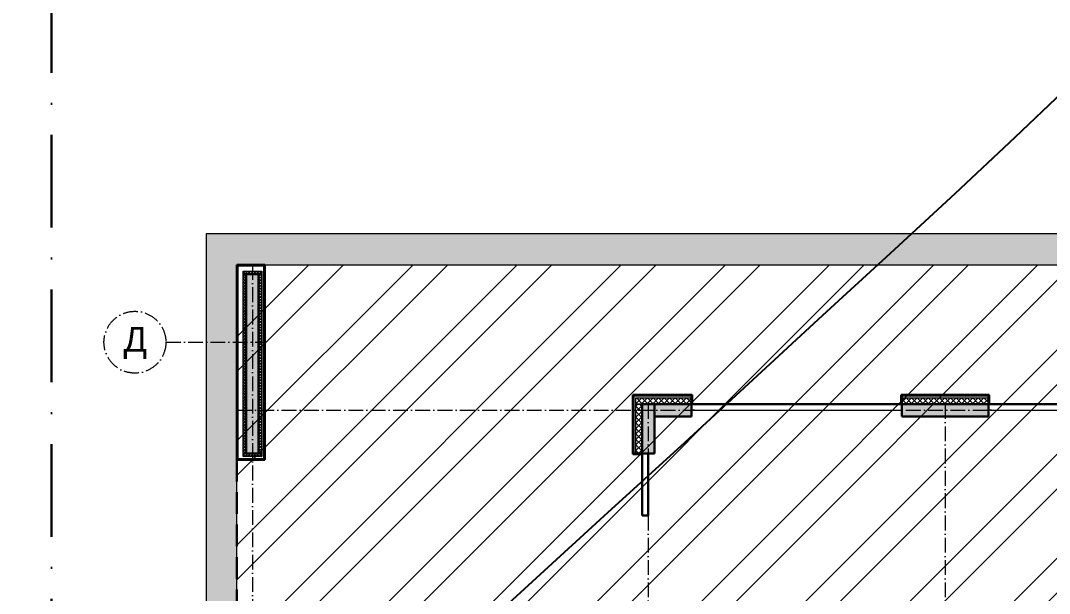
# Model space of a CAD drawing. Header units: millimetres. Extents: x 1353783 to 6492029790, y -7276956 to -512500.
# Drawn here: x 9990463 to 9993790, y -2841484 to -2839631 of the extents above; entities that cross this region are included whole.
import ezdxf

# ---------------------------------------------------------------- set-up
doc = ezdxf.new("R2010")
doc.units = ezdxf.units.MM
for name, pattern in [('( Dashed )', [0.75, 0.5, -0.25]), ('482 Границы районов', [5, 3, -1, 0, -1]), ('ACAD_ISO10W100', [18, 12, -3, 0, -3]), ('CONTI', [0]), ('осевая', [50.8, 31.75, -6.35, 6.35, -6.35])]:
    doc.linetypes.add(name, pattern=pattern)
doc.layers.get('0').update_dxf_attribs({"lineweight": 5})
for name, color, linetype, lineweight in [('!A-DIAFRAGM типовой', 142, 'Continuous', 0), ('7земля', 7, 'Continuous', 30), ('DIAFRAGM', 46, 'Continuous', 30), ('INSULATION', 81, 'Continuous', 5), ('Ар-окна', 5, 'Continuous', 9), ('ГП-Граница учасика ИЖС', 3, 'Continuous', 5), ('ГП-Тратуар', 3, 'Continuous', 5), ('ГР.УЧ', 12, 'ограждение1', 40), ('оси', 231, 'осевая', 9)]:
    doc.layers.add(name, color=color, linetype=linetype, lineweight=lineweight)
for name, color, linetype in [('GORIZUNKNOWN', 32, 'CONTI'), ('Заливка', 7, 'Continuous'), ('РЕЛЬЕФ', 7, 'CONTI')]:
    doc.layers.add(name, color=color, linetype=linetype)
doc.styles.add('GOST Common', font='', dxfattribs={"height": 3})
doc.styles.get('GOST Common').set_extended_font_data('GOST Common')
doc.linetypes.add('ограждение1', pattern='A,6.35,-2.54,[133,ltypeshp.shx,S=2.54,R=0,X=-2.54,Y=0],-2.54,25.4', length=36.83)

# ---------------------------------------------------------------- blocks, each defined once
blk = doc.blocks.new('амвамвам')
at = {"lineweight": 30, "ltscale": 100, "true_color": 0x939598}
h = blk.add_hatch(color=252, dxfattribs=at)
h.dxf.hatch_style = 1
h.paths.add_polyline_path([(9923280, -3620392), (9923280, -3620892), (9918930, -3620892), (9918930, -3620392)], flags=17)
h.paths.add_polyline_path([(9926080, -3620392), (9926080, -3620892), (9937530, -3620892), (9937530, -3605992), (9912030, -3605992), (9911530, -3605992), (9911530, -3623392), (9912030, -3623392), (9912030, -3606492), (9937030, -3606492), (9937030, -3620392)])
at = {"color": 251, "lineweight": 15, "ltscale": 100, "true_color": 0x636466}
blk.add_lwpolyline([(9926080, -3620392), (9926080, -3620892), (9937530, -3620892), (9937530, -3605992), (9912030, -3605992), (9911530, -3605992), (9911530, -3623392), (9912030, -3623392), (9912030, -3606492), (9937030, -3606492), (9937030, -3620392)], close=True, dxfattribs=at)
blk = doc.blocks.new('ТИП-3')
at = {"layer": '!A-DIAFRAGM типовой', "lineweight": 0, "ltscale": 100, "true_color": 0x000000}
h = blk.add_hatch(color=18, dxfattribs=at)
h.dxf.hatch_style = 1
h.paths.add_polyline_path([(10363114, -2871481), (10363314, -2871481), (10363314, -2868581), (10363114, -2868581)])
h = blk.add_hatch(color=18, dxfattribs=at)
h.dxf.hatch_style = 1
h.paths.add_polyline_path([(10369514, -2871481), (10369714, -2871481), (10369714, -2870681), (10369514, -2870681)])
h = blk.add_hatch(color=18, dxfattribs=at)
h.dxf.hatch_style = 1
h.paths.add_polyline_path([(10369714, -2870681), (10369714, -2870881), (10370314, -2870881), (10370314, -2870681)])
h = blk.add_hatch(color=18, dxfattribs=at)
h.dxf.hatch_style = 1
h.paths.add_polyline_path([(10373714, -2870681), (10373714, -2870881), (10375114, -2870881), (10375114, -2870681)])
at = {"layer": '7земля', "color": 18, "lineweight": 30, "ltscale": 100, "true_color": 0x000000}
for p, q in [((10362964, -2868431), (10363414, -2868431)), ((10362964, -2871581), (10362964, -2868431)), ((10362974, -2868441), (10363404, -2868441)), ((10362974, -2871571), (10362974, -2868441)), ((10363404, -2868441), (10363404, -2871571)), ((10363414, -2868431), (10363414, -2871581)), ((10370324, -2870531), (10369364, -2870531)), ((10369364, -2870531), (10369364, -2871491)), ((10370314, -2870541), (10369374, -2870541)), ((10369374, -2870541), (10369374, -2871481)), ((10370314, -2870681), (10370314, -2870541)), ((10370324, -2870681), (10370324, -2870531)), ((10375124, -2870531), (10373704, -2870531)), ((10373704, -2870531), (10373704, -2870681)), ((10375114, -2870541), (10373714, -2870541)), ((10373714, -2870541), (10373714, -2870681)), ((10375114, -2870681), (10375114, -2870541)), ((10375124, -2870681), (10375124, -2870531)), ((10370314, -2870681), (10370364, -2870681)), ((10373664, -2870681), (10370364, -2870681)), ((10373714, -2870681), (10373664, -2870681)), ((10375114, -2870681), (10375164, -2870681)), ((10377964, -2870681), (10375164, -2870681)), ((10369364, -2871491), (10369514, -2871491)), ((10369374, -2871481), (10369514, -2871481)), ((10369514, -2871531), (10369514, -2871481)), ((10369514, -2871481), (10369614, -2871481)), ((10369514, -2871531), (10369514, -2872431)), ((10369614, -2871481), (10369614, -2871531)), ((10369614, -2872431), (10369614, -2871531)), ((10363414, -2871581), (10362964, -2871581)), ((10363404, -2871571), (10362974, -2871571)), ((10369514, -2872431), (10369514, -2872481)), ((10369514, -2872481), (10369614, -2872481)), ((10369614, -2872481), (10369614, -2872431))]:
    blk.add_line(p, q, dxfattribs=at)
at = {"layer": '7земля', "color": 18, "linetype": '( Dashed )', "lineweight": 20, "ltscale": 700, "true_color": 0x000000}
blk.add_line((10363414, -2868431), (10387514, -2868431), dxfattribs=at)
at = {"layer": '7земля', "color": 18, "linetype": '( Dashed )', "lineweight": 30, "ltscale": 700, "true_color": 0x000000}
blk.add_line((10362964, -2871581), (10362964, -2874881), dxfattribs=at)
at = {"layer": 'DIAFRAGM', "color": 18, "ltscale": 0.5, "true_color": 0x000000}
for p, q in [((10363314, -2868581), (10363114, -2868581)), ((10363114, -2868581), (10363114, -2871481)), ((10363314, -2871481), (10363314, -2868581)), ((10369714, -2870681), (10369514, -2870681)), ((10369514, -2870681), (10369514, -2871481)), ((10369714, -2871481), (10369714, -2870681)), ((10369714, -2870681), (10369714, -2870881)), ((10370314, -2870681), (10369714, -2870681)), ((10370314, -2870881), (10370314, -2870681)), ((10373714, -2870681), (10373714, -2870881)), ((10375114, -2870681), (10373714, -2870681)), ((10375114, -2870881), (10375114, -2870681)), ((10369714, -2870881), (10370314, -2870881)), ((10373714, -2870881), (10375114, -2870881)), ((10363114, -2871481), (10363314, -2871481)), ((10369514, -2871481), (10369714, -2871481))]:
    blk.add_line(p, q, dxfattribs=at)
at = {"layer": 'INSULATION', "color": 18, "linetype": 'Continuous', "ltscale": 0.5, "true_color": 0x000000}
for p, q in [((10363064, -2868563), (10363096, -2868531)), ((10363064, -2868544), (10363101, -2868581)), ((10363091, -2868581), (10363141, -2868531)), ((10363096, -2868531), (10363146, -2868581)), ((10363136, -2868581), (10363186, -2868531)), ((10363141, -2868531), (10363191, -2868581)), ((10363181, -2868581), (10363231, -2868531)), ((10363186, -2868531), (10363236, -2868581)), ((10363226, -2868581), (10363276, -2868531)), ((10363231, -2868531), (10363281, -2868581)), ((10363271, -2868581), (10363321, -2868531)), ((10363276, -2868531), (10363326, -2868581)), ((10363316, -2868581), (10363364, -2868532)), ((10363321, -2868531), (10363364, -2868574)), ((10363101, -2868581), (10363064, -2868618)), ((10363064, -2868608), (10363114, -2868658)), ((10363114, -2868613), (10363064, -2868663)), ((10363064, -2868653), (10363114, -2868703)), ((10363114, -2868658), (10363064, -2868708)), ((10363064, -2868698), (10363114, -2868748)), ((10363114, -2868703), (10363064, -2868753)), ((10363082, -2868581), (10363114, -2868613)), ((10363351, -2868581), (10363314, -2868618)), ((10363314, -2868608), (10363364, -2868658)), ((10363364, -2868613), (10363314, -2868663)), ((10363314, -2868653), (10363364, -2868703)), ((10363364, -2868658), (10363314, -2868708)), ((10363314, -2868698), (10363364, -2868748)), ((10363364, -2868703), (10363314, -2868753)), ((10363332, -2868581), (10363364, -2868613)), ((10363361, -2868581), (10363364, -2868577)), ((10363064, -2868742), (10363114, -2868792)), ((10363114, -2868748), (10363064, -2868798)), ((10363064, -2868787), (10363114, -2868837)), ((10363114, -2868792), (10363064, -2868842)), ((10363064, -2868832), (10363114, -2868882)), ((10363114, -2868837), (10363064, -2868887)), ((10363064, -2868877), (10363114, -2868927)), ((10363114, -2868882), (10363064, -2868932)), ((10363314, -2868742), (10363364, -2868792)), ((10363364, -2868748), (10363314, -2868798)), ((10363314, -2868787), (10363364, -2868837)), ((10363364, -2868792), (10363314, -2868842)), ((10363314, -2868832), (10363364, -2868882)), ((10363364, -2868837), (10363314, -2868887)), ((10363314, -2868877), (10363364, -2868927)), ((10363364, -2868882), (10363314, -2868932)), ((10363064, -2868922), (10363114, -2868972)), ((10363114, -2868927), (10363064, -2868977)), ((10363064, -2868967), (10363114, -2869017)), ((10363114, -2868972), (10363064, -2869022)), ((10363064, -2869012), (10363114, -2869062)), ((10363114, -2869017), (10363064, -2869067)), ((10363314, -2868922), (10363364, -2868972)), ((10363364, -2868927), (10363314, -2868977)), ((10363314, -2868967), (10363364, -2869017)), ((10363364, -2868972), (10363314, -2869022)), ((10363314, -2869012), (10363364, -2869062)), ((10363364, -2869017), (10363314, -2869067)), ((10363064, -2869057), (10363114, -2869107)), ((10363114, -2869062), (10363064, -2869112)), ((10363064, -2869102), (10363114, -2869152)), ((10363114, -2869107), (10363064, -2869157)), ((10363064, -2869147), (10363114, -2869197)), ((10363114, -2869152), (10363064, -2869202)), ((10363064, -2869191), (10363114, -2869241)), ((10363114, -2869197), (10363064, -2869247)), ((10363314, -2869057), (10363364, -2869107)), ((10363364, -2869062), (10363314, -2869112)), ((10363314, -2869102), (10363364, -2869152)), ((10363364, -2869107), (10363314, -2869157)), ((10363314, -2869147), (10363364, -2869197)), ((10363364, -2869152), (10363314, -2869202)), ((10363314, -2869191), (10363364, -2869241)), ((10363364, -2869197), (10363314, -2869247)), ((10363064, -2869236), (10363114, -2869286)), ((10363114, -2869241), (10363064, -2869291)), ((10363064, -2869281), (10363114, -2869331)), ((10363114, -2869286), (10363064, -2869336)), ((10363064, -2869326), (10363114, -2869376)), ((10363114, -2869331), (10363064, -2869381)), ((10363064, -2869371), (10363114, -2869421)), ((10363114, -2869376), (10363064, -2869426)), ((10363314, -2869236), (10363364, -2869286)), ((10363364, -2869241), (10363314, -2869291)), ((10363314, -2869281), (10363364, -2869331)), ((10363364, -2869286), (10363314, -2869336)), ((10363314, -2869326), (10363364, -2869376)), ((10363364, -2869331), (10363314, -2869381)), ((10363314, -2869371), (10363364, -2869421)), ((10363364, -2869376), (10363314, -2869426)), ((10363064, -2869416), (10363114, -2869466)), ((10363114, -2869421), (10363064, -2869471)), ((10363064, -2869461), (10363114, -2869511)), ((10363114, -2869466), (10363064, -2869516)), ((10363064, -2869506), (10363114, -2869556)), ((10363114, -2869511), (10363064, -2869561)), ((10363314, -2869416), (10363364, -2869466)), ((10363364, -2869421), (10363314, -2869471)), ((10363314, -2869461), (10363364, -2869511)), ((10363364, -2869466), (10363314, -2869516)), ((10363314, -2869506), (10363364, -2869556)), ((10363364, -2869511), (10363314, -2869561)), ((10363064, -2869551), (10363114, -2869601)), ((10363114, -2869556), (10363064, -2869606)), ((10363064, -2869596), (10363114, -2869646)), ((10363114, -2869601), (10363064, -2869651)), ((10363064, -2869641), (10363114, -2869691)), ((10363114, -2869646), (10363064, -2869696)), ((10363064, -2869685), (10363114, -2869735)), ((10363114, -2869691), (10363064, -2869741)), ((10363314, -2869551), (10363364, -2869601)), ((10363364, -2869556), (10363314, -2869606)), ((10363314, -2869596), (10363364, -2869646)), ((10363364, -2869601), (10363314, -2869651)), ((10363314, -2869641), (10363364, -2869691)), ((10363364, -2869646), (10363314, -2869696)), ((10363314, -2869685), (10363364, -2869735)), ((10363364, -2869691), (10363314, -2869741)), ((10363064, -2869730), (10363114, -2869780)), ((10363114, -2869735), (10363064, -2869785)), ((10363064, -2869775), (10363114, -2869825)), ((10363114, -2869780), (10363064, -2869830)), ((10363064, -2869820), (10363114, -2869870)), ((10363114, -2869825), (10363064, -2869875)), ((10363064, -2869865), (10363114, -2869915)), ((10363114, -2869870), (10363064, -2869920)), ((10363314, -2869730), (10363364, -2869780)), ((10363364, -2869735), (10363314, -2869785)), ((10363314, -2869775), (10363364, -2869825)), ((10363364, -2869780), (10363314, -2869830)), ((10363314, -2869820), (10363364, -2869870)), ((10363364, -2869825), (10363314, -2869875)), ((10363314, -2869865), (10363364, -2869915)), ((10363364, -2869870), (10363314, -2869920)), ((10363064, -2869910), (10363114, -2869960)), ((10363114, -2869915), (10363064, -2869965)), ((10363064, -2869955), (10363114, -2870005)), ((10363114, -2869960), (10363064, -2870010)), ((10363064, -2870000), (10363114, -2870050)), ((10363114, -2870005), (10363064, -2870055)), ((10363064, -2870045), (10363114, -2870095)), ((10363314, -2869910), (10363364, -2869960)), ((10363364, -2869915), (10363314, -2869965)), ((10363314, -2869955), (10363364, -2870005)), ((10363364, -2869960), (10363314, -2870010)), ((10363314, -2870000), (10363364, -2870050)), ((10363364, -2870005), (10363314, -2870055)), ((10363314, -2870045), (10363364, -2870095)), ((10363114, -2870050), (10363064, -2870100)), ((10363064, -2870090), (10363114, -2870140)), ((10363114, -2870095), (10363064, -2870145)), ((10363064, -2870134), (10363114, -2870184)), ((10363114, -2870140), (10363064, -2870190)), ((10363064, -2870179), (10363114, -2870229)), ((10363114, -2870184), (10363064, -2870234)), ((10363364, -2870050), (10363314, -2870100)), ((10363314, -2870090), (10363364, -2870140)), ((10363364, -2870095), (10363314, -2870145)), ((10363314, -2870134), (10363364, -2870184)), ((10363364, -2870140), (10363314, -2870190)), ((10363314, -2870179), (10363364, -2870229)), ((10363364, -2870184), (10363314, -2870234)), ((10363064, -2870224), (10363114, -2870274)), ((10363114, -2870229), (10363064, -2870279)), ((10363064, -2870269), (10363114, -2870319)), ((10363114, -2870274), (10363064, -2870324)), ((10363064, -2870314), (10363114, -2870364)), ((10363114, -2870319), (10363064, -2870369)), ((10363064, -2870359), (10363114, -2870409)), ((10363114, -2870364), (10363064, -2870414)), ((10363314, -2870224), (10363364, -2870274)), ((10363364, -2870229), (10363314, -2870279)), ((10363314, -2870269), (10363364, -2870319)), ((10363364, -2870274), (10363314, -2870324)), ((10363314, -2870314), (10363364, -2870364)), ((10363364, -2870319), (10363314, -2870369)), ((10363314, -2870359), (10363364, -2870409)), ((10363364, -2870364), (10363314, -2870414)), ((10363064, -2870404), (10363114, -2870454)), ((10363114, -2870409), (10363064, -2870459)), ((10363064, -2870449), (10363114, -2870499)), ((10363114, -2870454), (10363064, -2870504)), ((10363064, -2870494), (10363114, -2870544)), ((10363114, -2870499), (10363064, -2870549)), ((10363064, -2870539), (10363114, -2870589)), ((10363114, -2870544), (10363064, -2870594)), ((10363314, -2870404), (10363364, -2870454)), ((10363364, -2870409), (10363314, -2870459)), ((10363314, -2870449), (10363364, -2870499)), ((10363364, -2870454), (10363314, -2870504)), ((10363314, -2870494), (10363364, -2870544)), ((10363364, -2870499), (10363314, -2870549)), ((10363314, -2870539), (10363364, -2870589)), ((10363364, -2870544), (10363314, -2870594)), ((10363064, -2870583), (10363114, -2870633)), ((10363114, -2870589), (10363064, -2870639)), ((10363064, -2870628), (10363114, -2870678)), ((10363114, -2870633), (10363064, -2870683)), ((10363064, -2870673), (10363114, -2870723)), ((10363114, -2870678), (10363064, -2870728)), ((10363314, -2870583), (10363364, -2870633)), ((10363364, -2870589), (10363314, -2870639)), ((10363314, -2870628), (10363364, -2870678)), ((10363364, -2870633), (10363314, -2870683)), ((10363314, -2870673), (10363364, -2870723)), ((10363364, -2870678), (10363314, -2870728)), ((10369414, -2870588), (10369422, -2870581)), ((10369414, -2870678), (10369511, -2870581)), ((10369414, -2870663), (10369432, -2870681)), ((10369414, -2870714), (10369448, -2870681)), ((10369414, -2870804), (10369514, -2870704)), ((10369422, -2870581), (10369522, -2870681)), ((10369514, -2870725), (10369471, -2870681)), ((10369501, -2870681), (10369601, -2870581)), ((10369511, -2870581), (10369611, -2870681)), ((10369591, -2870681), (10369691, -2870581)), ((10369601, -2870581), (10369701, -2870681)), ((10369681, -2870681), (10369781, -2870581)), ((10369691, -2870581), (10369791, -2870681)), ((10369771, -2870681), (10369871, -2870581)), ((10369781, -2870581), (10369881, -2870681)), ((10369860, -2870681), (10369960, -2870581)), ((10369871, -2870581), (10369971, -2870681)), ((10369950, -2870681), (10370050, -2870581)), ((10369960, -2870581), (10370060, -2870681)), ((10370040, -2870681), (10370140, -2870581)), ((10370050, -2870581), (10370150, -2870681)), ((10370130, -2870681), (10370230, -2870581)), ((10370140, -2870581), (10370240, -2870681)), ((10370220, -2870681), (10370314, -2870586)), ((10370230, -2870581), (10370314, -2870665)), ((10370309, -2870681), (10370314, -2870676)), ((10373714, -2870649), (10373783, -2870581)), ((10373714, -2870602), (10373793, -2870681)), ((10373773, -2870681), (10373873, -2870581)), ((10373783, -2870581), (10373883, -2870681)), ((10373862, -2870681), (10373962, -2870581)), ((10373873, -2870581), (10373973, -2870681)), ((10373952, -2870681), (10374052, -2870581)), ((10373962, -2870581), (10374062, -2870681)), ((10374042, -2870681), (10374142, -2870581)), ((10374052, -2870581), (10374152, -2870681)), ((10374132, -2870681), (10374232, -2870581)), ((10374142, -2870581), (10374242, -2870681)), ((10374222, -2870681), (10374322, -2870581)), ((10374232, -2870581), (10374332, -2870681)), ((10374311, -2870681), (10374411, -2870581)), ((10374322, -2870581), (10374422, -2870681)), ((10374401, -2870681), (10374501, -2870581)), ((10374411, -2870581), (10374511, -2870681)), ((10374491, -2870681), (10374591, -2870581)), ((10374501, -2870581), (10374601, -2870681)), ((10374581, -2870681), (10374681, -2870581)), ((10374591, -2870581), (10374691, -2870681)), ((10374671, -2870681), (10374771, -2870581)), ((10374681, -2870581), (10374781, -2870681)), ((10374760, -2870681), (10374860, -2870581)), ((10374771, -2870581), (10374871, -2870681)), ((10374850, -2870681), (10374950, -2870581)), ((10374860, -2870581), (10374960, -2870681)), ((10374940, -2870681), (10375040, -2870581)), ((10374950, -2870581), (10375050, -2870681)), ((10375030, -2870681), (10375114, -2870596)), ((10375040, -2870581), (10375114, -2870655)), ((10363064, -2870718), (10363114, -2870768)), ((10363114, -2870723), (10363064, -2870773)), ((10363064, -2870763), (10363114, -2870813)), ((10363114, -2870768), (10363064, -2870818)), ((10363064, -2870808), (10363114, -2870858)), ((10363114, -2870813), (10363064, -2870863)), ((10363064, -2870853), (10363114, -2870903)), ((10363114, -2870858), (10363064, -2870908)), ((10363314, -2870718), (10363364, -2870768)), ((10363364, -2870723), (10363314, -2870773)), ((10363314, -2870763), (10363364, -2870813)), ((10363364, -2870768), (10363314, -2870818)), ((10363314, -2870808), (10363364, -2870858)), ((10363364, -2870813), (10363314, -2870863)), ((10363314, -2870853), (10363364, -2870903)), ((10363364, -2870858), (10363314, -2870908)), ((10369514, -2870814), (10369414, -2870714)), ((10369414, -2870894), (10369514, -2870794)), ((10369514, -2870904), (10369414, -2870804)), ((10363064, -2870898), (10363114, -2870948)), ((10363114, -2870903), (10363064, -2870953)), ((10363064, -2870943), (10363114, -2870993)), ((10363114, -2870948), (10363064, -2870998)), ((10363064, -2870988), (10363114, -2871038)), ((10363114, -2870993), (10363064, -2871043)), ((10363064, -2871032), (10363114, -2871082)), ((10363114, -2871038), (10363064, -2871088)), ((10363314, -2870898), (10363364, -2870948)), ((10363364, -2870903), (10363314, -2870953)), ((10363314, -2870943), (10363364, -2870993)), ((10363364, -2870948), (10363314, -2870998)), ((10363314, -2870988), (10363364, -2871038)), ((10363364, -2870993), (10363314, -2871043)), ((10363314, -2871032), (10363364, -2871082)), ((10363364, -2871038), (10363314, -2871088)), ((10369414, -2870984), (10369514, -2870884)), ((10369514, -2870994), (10369414, -2870894)), ((10369414, -2871074), (10369514, -2870974)), ((10369514, -2871084), (10369414, -2870984)), ((10363064, -2871077), (10363114, -2871127)), ((10363114, -2871082), (10363064, -2871132)), ((10363064, -2871122), (10363114, -2871172)), ((10363114, -2871127), (10363064, -2871177)), ((10363064, -2871167), (10363114, -2871217)), ((10363114, -2871172), (10363064, -2871222)), ((10363064, -2871212), (10363114, -2871262)), ((10363314, -2871077), (10363364, -2871127)), ((10363364, -2871082), (10363314, -2871132)), ((10363314, -2871122), (10363364, -2871172)), ((10363364, -2871127), (10363314, -2871177)), ((10363314, -2871167), (10363364, -2871217)), ((10363364, -2871172), (10363314, -2871222)), ((10363314, -2871212), (10363364, -2871262)), ((10369414, -2871163), (10369514, -2871063)), ((10369514, -2871174), (10369414, -2871074)), ((10369414, -2871253), (10369514, -2871153)), ((10369514, -2871263), (10369414, -2871163)), ((10363114, -2871217), (10363064, -2871267)), ((10363064, -2871257), (10363114, -2871307)), ((10363114, -2871262), (10363064, -2871312)), ((10363064, -2871302), (10363114, -2871352)), ((10363114, -2871307), (10363064, -2871357)), ((10363064, -2871347), (10363114, -2871397)), ((10363114, -2871352), (10363064, -2871402)), ((10363364, -2871217), (10363314, -2871267)), ((10363314, -2871257), (10363364, -2871307)), ((10363364, -2871262), (10363314, -2871312)), ((10363314, -2871302), (10363364, -2871352)), ((10363364, -2871307), (10363314, -2871357)), ((10363314, -2871347), (10363364, -2871397)), ((10363364, -2871352), (10363314, -2871402)), ((10369414, -2871343), (10369514, -2871243)), ((10369514, -2871353), (10369414, -2871253)), ((10369414, -2871433), (10369514, -2871333)), ((10369514, -2871443), (10369414, -2871343)), ((10363064, -2871392), (10363114, -2871442)), ((10363114, -2871397), (10363064, -2871447)), ((10363064, -2871437), (10363109, -2871481)), ((10363064, -2871513), (10363096, -2871481)), ((10363064, -2871494), (10363101, -2871531)), ((10363114, -2871442), (10363075, -2871481)), ((10363091, -2871531), (10363141, -2871481)), ((10363096, -2871481), (10363146, -2871531)), ((10363136, -2871531), (10363186, -2871481)), ((10363141, -2871481), (10363191, -2871531)), ((10363181, -2871531), (10363231, -2871481)), ((10363186, -2871481), (10363236, -2871531)), ((10363226, -2871531), (10363276, -2871481)), ((10363231, -2871481), (10363281, -2871531)), ((10363271, -2871531), (10363321, -2871481)), ((10363276, -2871481), (10363326, -2871531)), ((10363314, -2871392), (10363364, -2871442)), ((10363364, -2871397), (10363314, -2871447)), ((10363314, -2871437), (10363359, -2871481)), ((10363316, -2871531), (10363364, -2871482)), ((10363321, -2871481), (10363364, -2871524)), ((10363364, -2871442), (10363325, -2871481)), ((10363361, -2871531), (10363364, -2871527)), ((10369462, -2871481), (10369414, -2871433)), ((10369456, -2871481), (10369514, -2871423))]:
    blk.add_line(p, q, dxfattribs=at)
at = {"layer": 'INSULATION', "color": 18, "ltscale": 0.5, "true_color": 0x000000}
for p, q in [((10363064, -2868581), (10363064, -2868531)), ((10363064, -2868531), (10363364, -2868531)), ((10363364, -2868531), (10363364, -2868581)), ((10363064, -2871481), (10363064, -2868581)), ((10363064, -2868581), (10363114, -2868581)), ((10363364, -2868581), (10363064, -2868581)), ((10363114, -2868581), (10363114, -2871481)), ((10363314, -2871481), (10363314, -2868581)), ((10363314, -2868581), (10363364, -2868581)), ((10363364, -2868581), (10363364, -2871481)), ((10369414, -2870681), (10369414, -2870581)), ((10369414, -2870581), (10370314, -2870581)), ((10369414, -2870681), (10369514, -2870681)), ((10369414, -2871481), (10369414, -2870681)), ((10370314, -2870681), (10369414, -2870681)), ((10369514, -2870681), (10369514, -2871481)), ((10370314, -2870581), (10370314, -2870681)), ((10373714, -2870681), (10373714, -2870581)), ((10373714, -2870581), (10375114, -2870581)), ((10375114, -2870681), (10373714, -2870681)), ((10375114, -2870581), (10375114, -2870681)), ((10363114, -2871481), (10363064, -2871481)), ((10363064, -2871531), (10363064, -2871481)), ((10363064, -2871481), (10363364, -2871481)), ((10363364, -2871531), (10363064, -2871531)), ((10363364, -2871481), (10363314, -2871481)), ((10363364, -2871481), (10363364, -2871531)), ((10369514, -2871481), (10369414, -2871481))]:
    blk.add_line(p, q, dxfattribs=at)
at = {"layer": 'Ар-окна', "color": 18, "lineweight": 5, "true_color": 0x000000}
for p, q in [((10370314, -2870781), (10370314, -2870681)), ((10373714, -2870781), (10373714, -2870681)), ((10375114, -2870781), (10375114, -2870681)), ((10370364, -2870781), (10370314, -2870781)), ((10370364, -2870781), (10373664, -2870781)), ((10373664, -2870781), (10373714, -2870781)), ((10375164, -2870781), (10375114, -2870781)), ((10375164, -2870781), (10377964, -2870781))]:
    blk.add_line(p, q, dxfattribs=at)
at = {"layer": 'оси', "color": 251, "linetype": 'ACAD_ISO10W100', "lineweight": 13, "ltscale": 20, "true_color": 0x636466}
for p, q in [((10363214, -2868431), (10363214, -2883281)), ((10361814, -2869681), (10363414, -2869681)), ((10369614, -2870681), (10369614, -2882331)), ((10374414, -2870681), (10374414, -2882331)), ((10362964, -2870781), (10379014, -2870781))]:
    blk.add_line(p, q, dxfattribs=at)
blk.add_circle((10361314, -2869681), 500, dxfattribs=at)
at = {"layer": 'оси', "color": 251, "linetype": 'ACAD_ISO10W100', "lineweight": 13, "ltscale": 20, "true_color": 0x636466, "insert": (10361320, -2869435), "char_height": 400, "width": 158.4, "attachment_point": 2, "line_spacing_factor": 1.016949, "style": 'GOST Common'}
blk.add_mtext('{\\fArial|b0|i0|c204|p34;Д}', dxfattribs=at)
blk = doc.blocks.new('оо')
at = {"layer": 'GORIZUNKNOWN', "color": 9, "true_color": 0xc7c8ca}
blk.add_lwpolyline([(222859.553, -3431795.352), (222860.443, -3431794.892), (222861.383, -3431794.412), (222862.403, -3431793.912), (222863.483, -3431793.392), (222864.633, -3431792.832), (222865.863, -3431792.252), (222867.173, -3431791.642), (222868.533, -3431791.012), (222869.953, -3431790.362), (222871.383, -3431789.702), (222872.833, -3431789.042), (222874.263, -3431788.382), (222875.663, -3431787.732), (222877.013, -3431787.112), (222878.303, -3431786.512), (222879.503, -3431785.942), (222880.603, -3431785.412), (222881.603, -3431784.922), (222882.533, -3431784.462)], dxfattribs=at)

msp = doc.modelspace()

# ---------------------------------------------------------------- hatches: boundary and pattern name
at = {"layer": 'Заливка', "lineweight": 13, "ltscale": 100}
h = msp.add_hatch(dxfattribs=at)
h.set_pattern_fill('ANSI31', color=5, scale=500)
h.set_pattern_definition([(45, (298297.6, 0), (-1122.53202, 1122.53202), [])])
edge = h.paths.add_edge_path()
edge.add_line((9993521.7, -2792997.2), (9997384.3, -2799850.2))
edge.add_arc((9991112, -2803385.5), 7200, 1.90921, 29.40719, ccw=False)
edge.add_line((9998308, -2803145.6), (9998562.4, -2810751.7))
edge.add_line((9998562.4, -2810751.7), (9998562.4, -2843655.4))
edge.add_arc((9991344.8, -2843654.6), 7217.6, 354.3683, 359.99312, ccw=False)
edge.add_line((9998527.5, -2844362.8), (9997354.7, -2855583.7))
edge.add_arc((9998546.4, -2855726.4), 1200.2, 173.1727, 265.2807)
edge.add_line((9998447.7, -2856922.5), (10009648, -2857846.4))
edge.add_arc((10009745.7, -2856650.3), 1200.1, 265.3316, 378.4962)
edge.add_line((10010883.8, -2856269.6), (10004063.5, -2835875.3))
edge.add_arc((10009188.6, -2833879.5), 5500, 181.1082, 201.2773, ccw=False)
edge.add_line((10003689.7, -2833985.8), (10002920.7, -2794236.1))
edge.add_arc((10001720.9, -2794259.3), 1200, 1.1082, 75.4144)
edge.add_line((10002023.1, -2793097.9), (10001343, -2792921))
edge.add_line((10001343, -2792921), (9994867.6, -2791246.2))
edge.add_arc((9994567.1, -2792408), 1200, 75.4992, 209.4072)
at = {"layer": 'Заливка', "lineweight": 5, "ltscale": 100, "true_color": 0xc7ffc7}
h = msp.add_hatch(dxfattribs=at)
h.set_pattern_fill('ANSI32', color=254, scale=25)
h.set_pattern_definition([(45, (298297.6, 0), (-168.379802, 168.379802), []), (45, (298409.85, 0), (-168.379802, 168.379802), [])])
h.paths.add_polyline_path([(9991162.4, -2840421.7), (9996162.4, -2840421.7), (9996162.4, -2843201.7), (9991162.4, -2843201.7)])

# ---------------------------------------------------------------- linework, layer by layer
at = {"layer": 'ГП-Граница учасика ИЖС', "color": 94, "linetype": '482 Границы районов', "lineweight": 30, "ltscale": 100}
for points in [[(9989962.4, -2843801.7), (9990562.4, -2843801.7), (9990562.4, -2838901.7), (9984362.4, -2838901.7), (9984362.4, -2843801.7), (9987152.4, -2843801.7)], [(9991162.4, -2843801.7), (9990562.4, -2843801.7), (9990562.4, -2838901.7), (9997062.4, -2838901.7), (9997062.4, -2843801.7), (9993972.4, -2843801.7)]]:
    msp.add_lwpolyline(points, dxfattribs=at)
at = {"layer": 'ГР.УЧ', "lineweight": 50, "ltscale": 50}
msp.add_lwpolyline([(9996494.1, -2858056.4, -0.000073), (9997765.4, -2845883.1, -0.003019), (9997962.4, -2843896.8), (9997934.6, -2810081.4), (9997659.8, -2802556.7, 0.09197), (9997084.6, -2800684.7, 0.018978), (9996794, -2800133.6, -0.010053), (9995789.7, -2798243.1), (9989974.7, -2788087)], format="xyb", dxfattribs=at)
at = {"layer": 'Заливка', "color": 254, "lineweight": 5, "ltscale": 100, "true_color": 0xc7ffc7}
msp.add_lwpolyline([(9991162.4, -2840421.7), (9996162.4, -2840421.7), (9996162.4, -2843201.7), (9991162.4, -2843201.7)], close=True, dxfattribs=at)

# ---------------------------------------------------------------- block references
at = {"color": 1, "lineweight": 30, "xscale": 0.1999999999999998, "yscale": 0.1999999999999998, "zscale": 0.1999999999999998, "rotation": 359.9999889757423}
msp.add_blockref('амвамвам', (8008756.4, -2119122.9), dxfattribs=at)
at = {"layer": 'ГП-Тратуар', "color": 3, "lineweight": 30, "xscale": 0.1999999999999998, "yscale": 0.1999999999999998, "zscale": 0.1999999999999998, "rotation": 359.9999889757423}
msp.add_blockref('ТИП-3', (7918569.6, -2266735.1), dxfattribs=at)
at = {"layer": 'РЕЛЬЕФ', "color": 240, "lineweight": 30, "true_color": 0xed1f24, "xscale": 200.0000000000001, "yscale": 200.0000000000001, "zscale": 200.0000000000001, "rotation": 17.80578495452471}
msp.add_blockref('оо', (-242329121, 637008728.1), dxfattribs=at)

doc.saveas('drawing.dxf')
